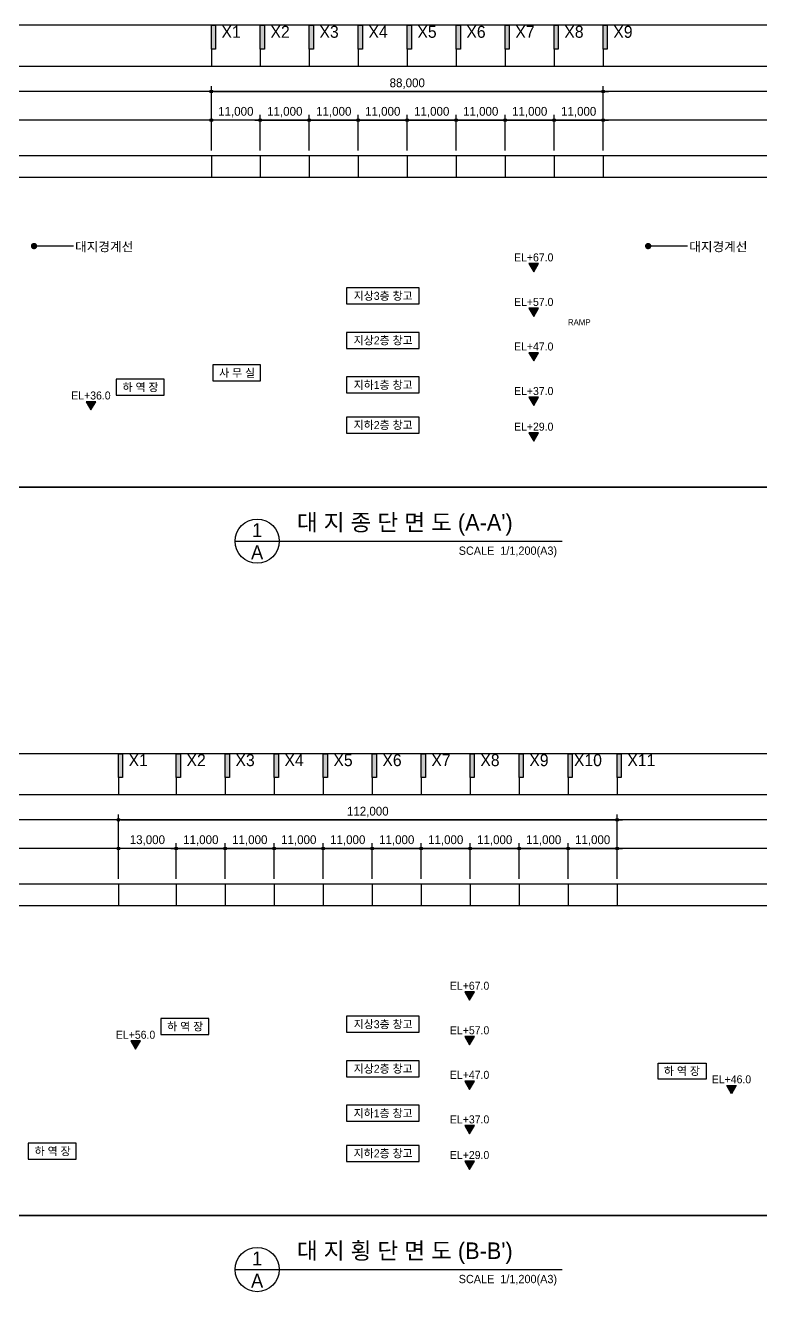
# Model space of a CAD drawing. Header units: millimetres. Extents: x -45195018 to -44730090, y -28699771 to -28380336.
# Drawn here: x -45065608 to -44900449, y -28698215 to -28413947 of the extents above; entities that cross this region are included whole.
import ezdxf
from ezdxf.enums import TextEntityAlignment as Align

# ---------------------------------------------------------------- set-up
doc = ezdxf.new("R2010")
doc.units = ezdxf.units.MM
doc.linetypes.add('CEN', pattern=[35, 30, -2, 1, -2])
for name, color, linetype in [('$ZCDB_AUDIT_GENERATED_600D14', 7, 'Continuous'), ('$ZCDB_AUDIT_GENERATED_600D15', 7, 'Continuous'), ('$ZCDB_AUDIT_GENERATED_600D17', 3, 'Continuous'), ('$ZCDB_AUDIT_GENERATED_600D18', 7, 'Continuous'), ('4A.TEC CEN', 1, 'CEN'), ('4A.TEC TEXT', 7, 'Continuous'), ('4A.TEC TEXT 2', 3, 'Continuous'), ('4A.TEC 심볼', 7, 'Continuous'), ('㈜SE&C DIM', 7, 'Continuous'), ('㈜SE&C TEXT 1', 3, 'Continuous'), ('㈜SE&C 벽체 3', 4, 'Continuous'), ('㈜SE&C 심볼', 7, 'Continuous')]:
    doc.layers.add(name, color=color, linetype=linetype)
doc.layers.add('DEFPOINT', color=135, linetype='Continuous', plot=False)
doc.styles.add('나눔고딕', font='')
doc.styles.add('돋움', font='')
doc.styles.add('돋음체', font='')
doc.styles.get('나눔고딕').set_extended_font_data('Dotum')
doc.styles.get('돋움').set_extended_font_data('Dotum')
doc.styles.get('돋음체').set_extended_font_data('Dotum')
doc.dimstyles.new('DIM_600(외부치수)', dxfattribs={"dimscale": 400, "dimtxt": 3.3, "dimasz": 1, "dimexe": 2, "dimexo": 2, "dimgap": 1, "dimtad": 1, "dimdec": 0, "dimdsep": 46, "dimlunit": 6, "dimtxsty": '나눔고딕', "dimblk1": 'DIMDOT', "dimblk2": 'DIMDOT', "dimsah": 1, "dimcen": 2.5, "dimdle": 1.5, "dimclrd": 8, "dimclre": 8, "dimclrt": 3, "dimadec": 0, "dimazin": 0, "dimtfac": 1, "dimtdec": 0, "dimtix": 1, "dimtmove": 2, "dimatfit": 3, "dimldrblk": 'DIMDOT', "dimfxl": 1, "dimtvp": 1, "dimtolj": 1, "dimtzin": 0, "dimarcsym": 0})

# ---------------------------------------------------------------- blocks, each defined once
blk = doc.blocks.new('zw$2EC8')
at = {"layer": 'DEFPOINT'}
for points in [[(407600, -53100), (17638, -53100), (17638, -156750), (407600, -156750)], [(40553, -156750), (407600, -156750), (407600, -62374), (40553, -62374)], [(46153, -156750), (407600, -156750), (407600, -67974), (46153, -67974)], [(52553, -156750), (407600, -156750), (407600, -74374), (52553, -74374)], [(60553, -156750), (407600, -156750), (407600, -82374), (60553, -82374)]]:
    blk.add_lwpolyline(points, close=True, dxfattribs=at)
blk = doc.blocks.new('DIMDOT')
at = {"color": 0}
blk.add_line((-2, 0), (2, 0), dxfattribs=at)
for radius in [0.5, 0.25]:
    blk.add_circle((0, 0), radius, dxfattribs=at)
blk = doc.blocks.new('*D21')
at = {"layer": '$ZCDB_AUDIT_GENERATED_600D18', "color": 8, "lineweight": -2}
for p, q in [((-45023829, -28442021), (-45023829, -28427621)), ((-45023229, -28428821), (-44936429, -28428821)), ((-44935829, -28442021), (-44935829, -28427621))]:
    blk.add_line(p, q, dxfattribs=at)
at = {"layer": 'Defpoints', "color": 0}
for p in [(-44935829, -28428821), (-45023829, -28443221), (-44935829, -28443221)]:
    blk.add_point(p, dxfattribs=at)
at = {"layer": '$ZCDB_AUDIT_GENERATED_600D18', "color": 8, "lineweight": -2, "xscale": 600, "yscale": 600, "zscale": 600, "rotation": 180}
blk.add_blockref('DIMDOT', (-45023829, -28428821), dxfattribs=at)
at = {"layer": '$ZCDB_AUDIT_GENERATED_600D18', "color": 8, "lineweight": -2, "xscale": 600, "yscale": 600, "zscale": 600}
blk.add_blockref('DIMDOT', (-44935829, -28428821), dxfattribs=at)
at = {"layer": '$ZCDB_AUDIT_GENERATED_600D18', "color": 3, "insert": (-44979829, -28427039), "char_height": 1980, "attachment_point": 5, "style": '나눔고딕'}
blk.add_mtext('\\A1;88,000', dxfattribs=at)
blk = doc.blocks.new('*D22')
at = {"layer": '$ZCDB_AUDIT_GENERATED_600D18', "color": 8, "lineweight": -2}
for p, q in [((-45012829, -28442021), (-45012829, -28434021)), ((-45012229, -28435221), (-45002429, -28435221)), ((-45001829, -28442021), (-45001829, -28434021))]:
    blk.add_line(p, q, dxfattribs=at)
at = {"layer": 'Defpoints', "color": 0}
for p in [(-45001829, -28435221), (-45012829, -28443221), (-45001829, -28443221)]:
    blk.add_point(p, dxfattribs=at)
at = {"layer": '$ZCDB_AUDIT_GENERATED_600D18', "color": 8, "lineweight": -2, "xscale": 600, "yscale": 600, "zscale": 600, "rotation": 180}
blk.add_blockref('DIMDOT', (-45012829, -28435221), dxfattribs=at)
at = {"layer": '$ZCDB_AUDIT_GENERATED_600D18', "color": 8, "lineweight": -2, "xscale": 600, "yscale": 600, "zscale": 600}
blk.add_blockref('DIMDOT', (-45001829, -28435221), dxfattribs=at)
at = {"layer": '$ZCDB_AUDIT_GENERATED_600D18', "color": 3, "insert": (-45007329, -28433439), "char_height": 1980, "attachment_point": 5, "style": '나눔고딕'}
blk.add_mtext('\\A1;11,000', dxfattribs=at)
blk = doc.blocks.new('*D23')
at = {"layer": '$ZCDB_AUDIT_GENERATED_600D18', "color": 8, "lineweight": -2}
for p, q in [((-45001829, -28442021), (-45001829, -28434021)), ((-45001229, -28435221), (-44991429, -28435221)), ((-44990829, -28442021), (-44990829, -28434021))]:
    blk.add_line(p, q, dxfattribs=at)
at = {"layer": 'Defpoints', "color": 0}
for p in [(-44990829, -28435221), (-45001829, -28443221), (-44990829, -28443221)]:
    blk.add_point(p, dxfattribs=at)
at = {"layer": '$ZCDB_AUDIT_GENERATED_600D18', "color": 8, "lineweight": -2, "xscale": 600, "yscale": 600, "zscale": 600, "rotation": 180}
blk.add_blockref('DIMDOT', (-45001829, -28435221), dxfattribs=at)
at = {"layer": '$ZCDB_AUDIT_GENERATED_600D18', "color": 8, "lineweight": -2, "xscale": 600, "yscale": 600, "zscale": 600}
blk.add_blockref('DIMDOT', (-44990829, -28435221), dxfattribs=at)
at = {"layer": '$ZCDB_AUDIT_GENERATED_600D18', "color": 3, "insert": (-44996329, -28433439), "char_height": 1980, "attachment_point": 5, "style": '나눔고딕'}
blk.add_mtext('\\A1;11,000', dxfattribs=at)
blk = doc.blocks.new('*D24')
at = {"layer": '$ZCDB_AUDIT_GENERATED_600D18', "color": 8, "lineweight": -2}
for p, q in [((-44990829, -28442021), (-44990829, -28434021)), ((-44990229, -28435221), (-44980429, -28435221)), ((-44979829, -28442021), (-44979829, -28434021))]:
    blk.add_line(p, q, dxfattribs=at)
at = {"layer": 'Defpoints', "color": 0}
for p in [(-44979829, -28435221), (-44990829, -28443221), (-44979829, -28443221)]:
    blk.add_point(p, dxfattribs=at)
at = {"layer": '$ZCDB_AUDIT_GENERATED_600D18', "color": 8, "lineweight": -2, "xscale": 600, "yscale": 600, "zscale": 600, "rotation": 180}
blk.add_blockref('DIMDOT', (-44990829, -28435221), dxfattribs=at)
at = {"layer": '$ZCDB_AUDIT_GENERATED_600D18', "color": 8, "lineweight": -2, "xscale": 600, "yscale": 600, "zscale": 600}
blk.add_blockref('DIMDOT', (-44979829, -28435221), dxfattribs=at)
at = {"layer": '$ZCDB_AUDIT_GENERATED_600D18', "color": 3, "insert": (-44985329, -28433439), "char_height": 1980, "attachment_point": 5, "style": '나눔고딕'}
blk.add_mtext('\\A1;11,000', dxfattribs=at)
blk = doc.blocks.new('*D25')
at = {"layer": '$ZCDB_AUDIT_GENERATED_600D18', "color": 8, "lineweight": -2}
for p, q in [((-44979829, -28442021), (-44979829, -28434021)), ((-44979229, -28435221), (-44969429, -28435221)), ((-44968829, -28442021), (-44968829, -28434021))]:
    blk.add_line(p, q, dxfattribs=at)
at = {"layer": 'Defpoints', "color": 0}
for p in [(-44968829, -28435221), (-44979829, -28443221), (-44968829, -28443221)]:
    blk.add_point(p, dxfattribs=at)
at = {"layer": '$ZCDB_AUDIT_GENERATED_600D18', "color": 8, "lineweight": -2, "xscale": 600, "yscale": 600, "zscale": 600, "rotation": 180}
blk.add_blockref('DIMDOT', (-44979829, -28435221), dxfattribs=at)
at = {"layer": '$ZCDB_AUDIT_GENERATED_600D18', "color": 8, "lineweight": -2, "xscale": 600, "yscale": 600, "zscale": 600}
blk.add_blockref('DIMDOT', (-44968829, -28435221), dxfattribs=at)
at = {"layer": '$ZCDB_AUDIT_GENERATED_600D18', "color": 3, "insert": (-44974329, -28433439), "char_height": 1980, "attachment_point": 5, "style": '나눔고딕'}
blk.add_mtext('\\A1;11,000', dxfattribs=at)
blk = doc.blocks.new('*D26')
at = {"layer": '$ZCDB_AUDIT_GENERATED_600D18', "color": 8, "lineweight": -2}
for p, q in [((-44968829, -28442021), (-44968829, -28434021)), ((-44968229, -28435221), (-44958429, -28435221)), ((-44957829, -28442021), (-44957829, -28434021))]:
    blk.add_line(p, q, dxfattribs=at)
at = {"layer": 'Defpoints', "color": 0}
for p in [(-44957829, -28435221), (-44968829, -28443221), (-44957829, -28443221)]:
    blk.add_point(p, dxfattribs=at)
at = {"layer": '$ZCDB_AUDIT_GENERATED_600D18', "color": 8, "lineweight": -2, "xscale": 600, "yscale": 600, "zscale": 600, "rotation": 180}
blk.add_blockref('DIMDOT', (-44968829, -28435221), dxfattribs=at)
at = {"layer": '$ZCDB_AUDIT_GENERATED_600D18', "color": 8, "lineweight": -2, "xscale": 600, "yscale": 600, "zscale": 600}
blk.add_blockref('DIMDOT', (-44957829, -28435221), dxfattribs=at)
at = {"layer": '$ZCDB_AUDIT_GENERATED_600D18', "color": 3, "insert": (-44963329, -28433439), "char_height": 1980, "attachment_point": 5, "style": '나눔고딕'}
blk.add_mtext('\\A1;11,000', dxfattribs=at)
blk = doc.blocks.new('*D27')
at = {"layer": '$ZCDB_AUDIT_GENERATED_600D18', "color": 8, "lineweight": -2}
for p, q in [((-44957829, -28442021), (-44957829, -28434021)), ((-44957229, -28435221), (-44947429, -28435221)), ((-44946829, -28442021), (-44946829, -28434021))]:
    blk.add_line(p, q, dxfattribs=at)
at = {"layer": 'Defpoints', "color": 0}
for p in [(-44946829, -28435221), (-44957829, -28443221), (-44946829, -28443221)]:
    blk.add_point(p, dxfattribs=at)
at = {"layer": '$ZCDB_AUDIT_GENERATED_600D18', "color": 8, "lineweight": -2, "xscale": 600, "yscale": 600, "zscale": 600, "rotation": 180}
blk.add_blockref('DIMDOT', (-44957829, -28435221), dxfattribs=at)
at = {"layer": '$ZCDB_AUDIT_GENERATED_600D18', "color": 8, "lineweight": -2, "xscale": 600, "yscale": 600, "zscale": 600}
blk.add_blockref('DIMDOT', (-44946829, -28435221), dxfattribs=at)
at = {"layer": '$ZCDB_AUDIT_GENERATED_600D18', "color": 3, "insert": (-44952329, -28433439), "char_height": 1980, "attachment_point": 5, "style": '나눔고딕'}
blk.add_mtext('\\A1;11,000', dxfattribs=at)
blk = doc.blocks.new('*D28')
at = {"layer": '$ZCDB_AUDIT_GENERATED_600D18', "color": 8, "lineweight": -2}
for p, q in [((-44946829, -28442021), (-44946829, -28434021)), ((-44946229, -28435221), (-44936429, -28435221)), ((-44935829, -28442021), (-44935829, -28434021))]:
    blk.add_line(p, q, dxfattribs=at)
at = {"layer": 'Defpoints', "color": 0}
for p in [(-44935829, -28435221), (-44946829, -28443221), (-44935829, -28443221)]:
    blk.add_point(p, dxfattribs=at)
at = {"layer": '$ZCDB_AUDIT_GENERATED_600D18', "color": 8, "lineweight": -2, "xscale": 600, "yscale": 600, "zscale": 600, "rotation": 180}
blk.add_blockref('DIMDOT', (-44946829, -28435221), dxfattribs=at)
at = {"layer": '$ZCDB_AUDIT_GENERATED_600D18', "color": 8, "lineweight": -2, "xscale": 600, "yscale": 600, "zscale": 600}
blk.add_blockref('DIMDOT', (-44935829, -28435221), dxfattribs=at)
at = {"layer": '$ZCDB_AUDIT_GENERATED_600D18', "color": 3, "insert": (-44941329, -28433439), "char_height": 1980, "attachment_point": 5, "style": '나눔고딕'}
blk.add_mtext('\\A1;11,000', dxfattribs=at)
blk = doc.blocks.new('*D29')
at = {"layer": '$ZCDB_AUDIT_GENERATED_600D18', "color": 8, "lineweight": -2}
for p, q in [((-45023829, -28442021), (-45023829, -28434021)), ((-45013429, -28435221), (-45023229, -28435221)), ((-45012829, -28442021), (-45012829, -28434021))]:
    blk.add_line(p, q, dxfattribs=at)
at = {"layer": 'Defpoints', "color": 0}
for p in [(-45023829, -28435221), (-45023829, -28443221), (-45012829, -28443221)]:
    blk.add_point(p, dxfattribs=at)
at = {"layer": '$ZCDB_AUDIT_GENERATED_600D18', "color": 8, "lineweight": -2, "xscale": 600, "yscale": 600, "zscale": 600, "rotation": 180}
blk.add_blockref('DIMDOT', (-45023829, -28435221), dxfattribs=at)
at = {"layer": '$ZCDB_AUDIT_GENERATED_600D18', "color": 8, "lineweight": -2, "xscale": 600, "yscale": 600, "zscale": 600}
blk.add_blockref('DIMDOT', (-45012829, -28435221), dxfattribs=at)
at = {"layer": '$ZCDB_AUDIT_GENERATED_600D18', "color": 3, "insert": (-45018329, -28433439), "char_height": 1980, "attachment_point": 5, "style": '나눔고딕'}
blk.add_mtext('\\A1;11,000', dxfattribs=at)
blk = doc.blocks.new('*D30')
at = {"layer": '$ZCDB_AUDIT_GENERATED_600D18', "color": 8, "lineweight": -2}
for p, q in [((-45044692, -28605521), (-45044692, -28591121)), ((-44932692, -28605521), (-44932692, -28591121)), ((-45044092, -28592321), (-44933292, -28592321))]:
    blk.add_line(p, q, dxfattribs=at)
at = {"layer": 'Defpoints', "color": 0}
for p in [(-44932692, -28592321), (-45044692, -28606721), (-44932692, -28606721)]:
    blk.add_point(p, dxfattribs=at)
at = {"layer": '$ZCDB_AUDIT_GENERATED_600D18', "color": 8, "lineweight": -2, "xscale": 600, "yscale": 600, "zscale": 600, "rotation": 180}
blk.add_blockref('DIMDOT', (-45044692, -28592321), dxfattribs=at)
at = {"layer": '$ZCDB_AUDIT_GENERATED_600D18', "color": 8, "lineweight": -2, "xscale": 600, "yscale": 600, "zscale": 600}
blk.add_blockref('DIMDOT', (-44932692, -28592321), dxfattribs=at)
at = {"layer": '$ZCDB_AUDIT_GENERATED_600D18', "color": 3, "insert": (-44988692, -28590539), "char_height": 1980, "attachment_point": 5, "style": '나눔고딕'}
blk.add_mtext('\\A1;112,000', dxfattribs=at)
blk = doc.blocks.new('*D31')
at = {"layer": '$ZCDB_AUDIT_GENERATED_600D18', "color": 8, "lineweight": -2}
for p, q in [((-45020692, -28605521), (-45020692, -28597521)), ((-45020092, -28598721), (-45010292, -28598721)), ((-45009692, -28605521), (-45009692, -28597521))]:
    blk.add_line(p, q, dxfattribs=at)
at = {"layer": 'Defpoints', "color": 0}
for p in [(-45009692, -28598721), (-45020692, -28606721), (-45009692, -28606721)]:
    blk.add_point(p, dxfattribs=at)
at = {"layer": '$ZCDB_AUDIT_GENERATED_600D18', "color": 8, "lineweight": -2, "xscale": 600, "yscale": 600, "zscale": 600, "rotation": 180}
blk.add_blockref('DIMDOT', (-45020692, -28598721), dxfattribs=at)
at = {"layer": '$ZCDB_AUDIT_GENERATED_600D18', "color": 8, "lineweight": -2, "xscale": 600, "yscale": 600, "zscale": 600}
blk.add_blockref('DIMDOT', (-45009692, -28598721), dxfattribs=at)
at = {"layer": '$ZCDB_AUDIT_GENERATED_600D18', "color": 3, "insert": (-45015192, -28596939), "char_height": 1980, "attachment_point": 5, "style": '나눔고딕'}
blk.add_mtext('\\A1;11,000', dxfattribs=at)
blk = doc.blocks.new('*D32')
at = {"layer": '$ZCDB_AUDIT_GENERATED_600D18', "color": 8, "lineweight": -2}
for p, q in [((-45009692, -28605521), (-45009692, -28597521)), ((-45009092, -28598721), (-44999292, -28598721)), ((-44998692, -28605521), (-44998692, -28597521))]:
    blk.add_line(p, q, dxfattribs=at)
at = {"layer": 'Defpoints', "color": 0}
for p in [(-44998692, -28598721), (-45009692, -28606721), (-44998692, -28606721)]:
    blk.add_point(p, dxfattribs=at)
at = {"layer": '$ZCDB_AUDIT_GENERATED_600D18', "color": 8, "lineweight": -2, "xscale": 600, "yscale": 600, "zscale": 600, "rotation": 180}
blk.add_blockref('DIMDOT', (-45009692, -28598721), dxfattribs=at)
at = {"layer": '$ZCDB_AUDIT_GENERATED_600D18', "color": 8, "lineweight": -2, "xscale": 600, "yscale": 600, "zscale": 600}
blk.add_blockref('DIMDOT', (-44998692, -28598721), dxfattribs=at)
at = {"layer": '$ZCDB_AUDIT_GENERATED_600D18', "color": 3, "insert": (-45004192, -28596939), "char_height": 1980, "attachment_point": 5, "style": '나눔고딕'}
blk.add_mtext('\\A1;11,000', dxfattribs=at)
blk = doc.blocks.new('*D33')
at = {"layer": '$ZCDB_AUDIT_GENERATED_600D18', "color": 8, "lineweight": -2}
for p, q in [((-44998692, -28605521), (-44998692, -28597521)), ((-44998092, -28598721), (-44988292, -28598721)), ((-44987692, -28605521), (-44987692, -28597521))]:
    blk.add_line(p, q, dxfattribs=at)
at = {"layer": 'Defpoints', "color": 0}
for p in [(-44987692, -28598721), (-44998692, -28606721), (-44987692, -28606721)]:
    blk.add_point(p, dxfattribs=at)
at = {"layer": '$ZCDB_AUDIT_GENERATED_600D18', "color": 8, "lineweight": -2, "xscale": 600, "yscale": 600, "zscale": 600, "rotation": 180}
blk.add_blockref('DIMDOT', (-44998692, -28598721), dxfattribs=at)
at = {"layer": '$ZCDB_AUDIT_GENERATED_600D18', "color": 8, "lineweight": -2, "xscale": 600, "yscale": 600, "zscale": 600}
blk.add_blockref('DIMDOT', (-44987692, -28598721), dxfattribs=at)
at = {"layer": '$ZCDB_AUDIT_GENERATED_600D18', "color": 3, "insert": (-44993192, -28596939), "char_height": 1980, "attachment_point": 5, "style": '나눔고딕'}
blk.add_mtext('\\A1;11,000', dxfattribs=at)
blk = doc.blocks.new('*D34')
at = {"layer": '$ZCDB_AUDIT_GENERATED_600D18', "color": 8, "lineweight": -2}
for p, q in [((-44987692, -28605521), (-44987692, -28597521)), ((-44987092, -28598721), (-44977292, -28598721)), ((-44976692, -28605521), (-44976692, -28597521))]:
    blk.add_line(p, q, dxfattribs=at)
at = {"layer": 'Defpoints', "color": 0}
for p in [(-44976692, -28598721), (-44987692, -28606721), (-44976692, -28606721)]:
    blk.add_point(p, dxfattribs=at)
at = {"layer": '$ZCDB_AUDIT_GENERATED_600D18', "color": 8, "lineweight": -2, "xscale": 600, "yscale": 600, "zscale": 600, "rotation": 180}
blk.add_blockref('DIMDOT', (-44987692, -28598721), dxfattribs=at)
at = {"layer": '$ZCDB_AUDIT_GENERATED_600D18', "color": 8, "lineweight": -2, "xscale": 600, "yscale": 600, "zscale": 600}
blk.add_blockref('DIMDOT', (-44976692, -28598721), dxfattribs=at)
at = {"layer": '$ZCDB_AUDIT_GENERATED_600D18', "color": 3, "insert": (-44982192, -28596939), "char_height": 1980, "attachment_point": 5, "style": '나눔고딕'}
blk.add_mtext('\\A1;11,000', dxfattribs=at)
blk = doc.blocks.new('*D35')
at = {"layer": '$ZCDB_AUDIT_GENERATED_600D18', "color": 8, "lineweight": -2}
for p, q in [((-44976692, -28605521), (-44976692, -28597521)), ((-44976092, -28598721), (-44966292, -28598721)), ((-44965692, -28605521), (-44965692, -28597521))]:
    blk.add_line(p, q, dxfattribs=at)
at = {"layer": 'Defpoints', "color": 0}
for p in [(-44965692, -28598721), (-44976692, -28606721), (-44965692, -28606721)]:
    blk.add_point(p, dxfattribs=at)
at = {"layer": '$ZCDB_AUDIT_GENERATED_600D18', "color": 8, "lineweight": -2, "xscale": 600, "yscale": 600, "zscale": 600, "rotation": 180}
blk.add_blockref('DIMDOT', (-44976692, -28598721), dxfattribs=at)
at = {"layer": '$ZCDB_AUDIT_GENERATED_600D18', "color": 8, "lineweight": -2, "xscale": 600, "yscale": 600, "zscale": 600}
blk.add_blockref('DIMDOT', (-44965692, -28598721), dxfattribs=at)
at = {"layer": '$ZCDB_AUDIT_GENERATED_600D18', "color": 3, "insert": (-44971192, -28596939), "char_height": 1980, "attachment_point": 5, "style": '나눔고딕'}
blk.add_mtext('\\A1;11,000', dxfattribs=at)
blk = doc.blocks.new('*D36')
at = {"layer": '$ZCDB_AUDIT_GENERATED_600D18', "color": 8, "lineweight": -2}
for p, q in [((-44965692, -28605521), (-44965692, -28597521)), ((-44965092, -28598721), (-44955292, -28598721)), ((-44954692, -28605521), (-44954692, -28597521))]:
    blk.add_line(p, q, dxfattribs=at)
at = {"layer": 'Defpoints', "color": 0}
for p in [(-44954692, -28598721), (-44965692, -28606721), (-44954692, -28606721)]:
    blk.add_point(p, dxfattribs=at)
at = {"layer": '$ZCDB_AUDIT_GENERATED_600D18', "color": 8, "lineweight": -2, "xscale": 600, "yscale": 600, "zscale": 600, "rotation": 180}
blk.add_blockref('DIMDOT', (-44965692, -28598721), dxfattribs=at)
at = {"layer": '$ZCDB_AUDIT_GENERATED_600D18', "color": 8, "lineweight": -2, "xscale": 600, "yscale": 600, "zscale": 600}
blk.add_blockref('DIMDOT', (-44954692, -28598721), dxfattribs=at)
at = {"layer": '$ZCDB_AUDIT_GENERATED_600D18', "color": 3, "insert": (-44960192, -28596939), "char_height": 1980, "attachment_point": 5, "style": '나눔고딕'}
blk.add_mtext('\\A1;11,000', dxfattribs=at)
blk = doc.blocks.new('*D37')
at = {"layer": '$ZCDB_AUDIT_GENERATED_600D18', "color": 8, "lineweight": -2}
for p, q in [((-44954692, -28605521), (-44954692, -28597521)), ((-44954092, -28598721), (-44944292, -28598721)), ((-44943692, -28605521), (-44943692, -28597521))]:
    blk.add_line(p, q, dxfattribs=at)
at = {"layer": 'Defpoints', "color": 0}
for p in [(-44943692, -28598721), (-44954692, -28606721), (-44943692, -28606721)]:
    blk.add_point(p, dxfattribs=at)
at = {"layer": '$ZCDB_AUDIT_GENERATED_600D18', "color": 8, "lineweight": -2, "xscale": 600, "yscale": 600, "zscale": 600, "rotation": 180}
blk.add_blockref('DIMDOT', (-44954692, -28598721), dxfattribs=at)
at = {"layer": '$ZCDB_AUDIT_GENERATED_600D18', "color": 8, "lineweight": -2, "xscale": 600, "yscale": 600, "zscale": 600}
blk.add_blockref('DIMDOT', (-44943692, -28598721), dxfattribs=at)
at = {"layer": '$ZCDB_AUDIT_GENERATED_600D18', "color": 3, "insert": (-44949192, -28596939), "char_height": 1980, "attachment_point": 5, "style": '나눔고딕'}
blk.add_mtext('\\A1;11,000', dxfattribs=at)
blk = doc.blocks.new('*D38')
at = {"layer": '$ZCDB_AUDIT_GENERATED_600D18', "color": 8, "lineweight": -2}
for p, q in [((-44943692, -28605521), (-44943692, -28597521)), ((-44943092, -28598721), (-44933292, -28598721)), ((-44932692, -28605521), (-44932692, -28597521))]:
    blk.add_line(p, q, dxfattribs=at)
at = {"layer": 'Defpoints', "color": 0}
for p in [(-44932692, -28598721), (-44943692, -28606721), (-44932692, -28606721)]:
    blk.add_point(p, dxfattribs=at)
at = {"layer": '$ZCDB_AUDIT_GENERATED_600D18', "color": 8, "lineweight": -2, "xscale": 600, "yscale": 600, "zscale": 600, "rotation": 180}
blk.add_blockref('DIMDOT', (-44943692, -28598721), dxfattribs=at)
at = {"layer": '$ZCDB_AUDIT_GENERATED_600D18', "color": 8, "lineweight": -2, "xscale": 600, "yscale": 600, "zscale": 600}
blk.add_blockref('DIMDOT', (-44932692, -28598721), dxfattribs=at)
at = {"layer": '$ZCDB_AUDIT_GENERATED_600D18', "color": 3, "insert": (-44938192, -28596939), "char_height": 1980, "attachment_point": 5, "style": '나눔고딕'}
blk.add_mtext('\\A1;11,000', dxfattribs=at)
blk = doc.blocks.new('*D39')
at = {"layer": '$ZCDB_AUDIT_GENERATED_600D18', "color": 8, "lineweight": -2}
for p, q in [((-45044692, -28605521), (-45044692, -28597521)), ((-45032292, -28598721), (-45044092, -28598721)), ((-45031692, -28605521), (-45031692, -28597521))]:
    blk.add_line(p, q, dxfattribs=at)
at = {"layer": 'Defpoints', "color": 0}
for p in [(-45044692, -28598721), (-45044692, -28606721), (-45031692, -28606721)]:
    blk.add_point(p, dxfattribs=at)
at = {"layer": '$ZCDB_AUDIT_GENERATED_600D18', "color": 8, "lineweight": -2, "xscale": 600, "yscale": 600, "zscale": 600, "rotation": 180}
blk.add_blockref('DIMDOT', (-45044692, -28598721), dxfattribs=at)
at = {"layer": '$ZCDB_AUDIT_GENERATED_600D18', "color": 8, "lineweight": -2, "xscale": 600, "yscale": 600, "zscale": 600}
blk.add_blockref('DIMDOT', (-45031692, -28598721), dxfattribs=at)
at = {"layer": '$ZCDB_AUDIT_GENERATED_600D18', "color": 3, "insert": (-45038192, -28596939), "char_height": 1980, "attachment_point": 5, "style": '나눔고딕'}
blk.add_mtext('\\A1;13,000', dxfattribs=at)
blk = doc.blocks.new('*D40')
at = {"layer": '$ZCDB_AUDIT_GENERATED_600D18', "color": 8, "lineweight": -2}
for p, q in [((-45031692, -28605521), (-45031692, -28597521)), ((-45031092, -28598721), (-45021292, -28598721)), ((-45020692, -28605521), (-45020692, -28597521))]:
    blk.add_line(p, q, dxfattribs=at)
at = {"layer": 'Defpoints', "color": 0}
for p in [(-45020692, -28598721), (-45031692, -28606721), (-45020692, -28606721)]:
    blk.add_point(p, dxfattribs=at)
at = {"layer": '$ZCDB_AUDIT_GENERATED_600D18', "color": 8, "lineweight": -2, "xscale": 600, "yscale": 600, "zscale": 600, "rotation": 180}
blk.add_blockref('DIMDOT', (-45031692, -28598721), dxfattribs=at)
at = {"layer": '$ZCDB_AUDIT_GENERATED_600D18', "color": 8, "lineweight": -2, "xscale": 600, "yscale": 600, "zscale": 600}
blk.add_blockref('DIMDOT', (-45020692, -28598721), dxfattribs=at)
at = {"layer": '$ZCDB_AUDIT_GENERATED_600D18', "color": 3, "insert": (-45026192, -28596939), "char_height": 1980, "attachment_point": 5, "style": '나눔고딕'}
blk.add_mtext('\\A1;11,000', dxfattribs=at)

msp = doc.modelspace()

# ---------------------------------------------------------------- hatches: boundary and pattern name
at = {"layer": '$ZCDB_AUDIT_GENERATED_600D15'}
h = msp.add_hatch(color=166, dxfattribs=at)
h.dxf.hatch_style = 1
h.paths.add_polyline_path([(-45023829.3, -28413947.41), (-45023829.3, -28419313.81), (-45022901.99, -28419313.81), (-45022901.99, -28413947.41)])
h = msp.add_hatch(color=166, dxfattribs=at)
h.dxf.hatch_style = 1
h.paths.add_polyline_path([(-45012829.3, -28413947.41), (-45012829.3, -28419313.81), (-45011901.99, -28419313.81), (-45011901.99, -28413947.41)])
h = msp.add_hatch(color=166, dxfattribs=at)
h.dxf.hatch_style = 1
h.paths.add_polyline_path([(-45001829.3, -28413947.41), (-45001829.3, -28419313.81), (-45000901.99, -28419313.81), (-45000901.99, -28413947.41)])
h = msp.add_hatch(color=166, dxfattribs=at)
h.dxf.hatch_style = 1
h.paths.add_polyline_path([(-44990829.3, -28413947.41), (-44990829.3, -28419313.81), (-44989901.99, -28419313.81), (-44989901.99, -28413947.41)])
h = msp.add_hatch(color=166, dxfattribs=at)
h.dxf.hatch_style = 1
h.paths.add_polyline_path([(-44979829.3, -28413947.41), (-44979829.3, -28419313.81), (-44978901.99, -28419313.81), (-44978901.99, -28413947.41)])
h = msp.add_hatch(color=166, dxfattribs=at)
h.dxf.hatch_style = 1
h.paths.add_polyline_path([(-44968829.3, -28413947.41), (-44968829.3, -28419313.81), (-44967901.99, -28419313.81), (-44967901.99, -28413947.41)])
h = msp.add_hatch(color=166, dxfattribs=at)
h.dxf.hatch_style = 1
h.paths.add_polyline_path([(-44957829.3, -28413947.41), (-44957829.3, -28419313.81), (-44956901.99, -28419313.81), (-44956901.99, -28413947.41)])
h = msp.add_hatch(color=166, dxfattribs=at)
h.dxf.hatch_style = 1
h.paths.add_polyline_path([(-44946829.3, -28413947.41), (-44946829.3, -28419313.81), (-44945901.99, -28419313.81), (-44945901.99, -28413947.41)])
h = msp.add_hatch(color=166, dxfattribs=at)
h.dxf.hatch_style = 1
h.paths.add_polyline_path([(-44935829.3, -28413947.41), (-44935829.3, -28419313.81), (-44934901.99, -28419313.81), (-44934901.99, -28413947.41)])
h = msp.add_hatch(color=166, dxfattribs=at)
h.dxf.hatch_style = 1
h.paths.add_polyline_path([(-45044692.43, -28577447.41), (-45044692.43, -28582813.81), (-45043765.11, -28582813.81), (-45043765.11, -28577447.41)])
h = msp.add_hatch(color=166, dxfattribs=at)
h.dxf.hatch_style = 1
h.paths.add_polyline_path([(-45031692.43, -28577447.41), (-45031692.43, -28582813.81), (-45030765.11, -28582813.81), (-45030765.11, -28577447.41)])
h = msp.add_hatch(color=166, dxfattribs=at)
h.dxf.hatch_style = 1
h.paths.add_polyline_path([(-45020692.43, -28577447.41), (-45020692.43, -28582813.81), (-45019765.11, -28582813.81), (-45019765.11, -28577447.41)])
h = msp.add_hatch(color=166, dxfattribs=at)
h.dxf.hatch_style = 1
h.paths.add_polyline_path([(-45009692.43, -28577447.41), (-45009692.43, -28582813.81), (-45008765.11, -28582813.81), (-45008765.11, -28577447.41)])
h = msp.add_hatch(color=166, dxfattribs=at)
h.dxf.hatch_style = 1
h.paths.add_polyline_path([(-44998692.43, -28577447.41), (-44998692.43, -28582813.81), (-44997765.11, -28582813.81), (-44997765.11, -28577447.41)])
h = msp.add_hatch(color=166, dxfattribs=at)
h.dxf.hatch_style = 1
h.paths.add_polyline_path([(-44987692.43, -28577447.41), (-44987692.43, -28582813.81), (-44986765.11, -28582813.81), (-44986765.11, -28577447.41)])
h = msp.add_hatch(color=166, dxfattribs=at)
h.dxf.hatch_style = 1
h.paths.add_polyline_path([(-44976692.43, -28577447.41), (-44976692.43, -28582813.81), (-44975765.11, -28582813.81), (-44975765.11, -28577447.41)])
h = msp.add_hatch(color=166, dxfattribs=at)
h.dxf.hatch_style = 1
h.paths.add_polyline_path([(-44965692.43, -28577447.41), (-44965692.43, -28582813.81), (-44964765.11, -28582813.81), (-44964765.11, -28577447.41)])
h = msp.add_hatch(color=166, dxfattribs=at)
h.dxf.hatch_style = 1
h.paths.add_polyline_path([(-44954692.43, -28577447.41), (-44954692.43, -28582813.81), (-44953765.11, -28582813.81), (-44953765.11, -28577447.41)])
h = msp.add_hatch(color=166, dxfattribs=at)
h.dxf.hatch_style = 1
h.paths.add_polyline_path([(-44943692.43, -28577447.41), (-44943692.43, -28582813.81), (-44942765.11, -28582813.81), (-44942765.11, -28577447.41)])
h = msp.add_hatch(color=166, dxfattribs=at)
h.dxf.hatch_style = 1
h.paths.add_polyline_path([(-44932692.43, -28577447.41), (-44932692.43, -28582813.81), (-44931765.11, -28582813.81), (-44931765.11, -28577447.41)])
at = {"layer": '㈜SE&C 심볼'}
for points in [[(-44951420.08, -28469295.96), (-44950344.48, -28467432.96), (-44952495.69, -28467432.96)], [(-44951420.08, -28479295.96), (-44950344.48, -28477432.96), (-44952495.69, -28477432.96)], [(-44951420.08, -28489295.96), (-44950344.48, -28487432.96), (-44952495.69, -28487432.96)], [(-44951420.08, -28499295.96), (-44950344.48, -28497432.96), (-44952495.69, -28497432.96)], [(-45050867.13, -28500295.96), (-45049791.53, -28498432.96), (-45051942.74, -28498432.96)], [(-44951420.08, -28507295.96), (-44950344.48, -28505432.96), (-44952495.69, -28505432.96)], [(-44965821.65, -28632795.96), (-44964746.04, -28630932.96), (-44966897.25, -28630932.96)], [(-45040843.31, -28643795.96), (-45039767.71, -28641932.96), (-45041918.92, -28641932.96)], [(-44965821.65, -28642795.96), (-44964746.04, -28640932.96), (-44966897.25, -28640932.96)], [(-44965821.65, -28652795.96), (-44964746.04, -28650932.96), (-44966897.25, -28650932.96)], [(-44907005.54, -28653795.96), (-44908081.14, -28651932.96), (-44905929.93, -28651932.96)], [(-44965821.65, -28662795.96), (-44964746.04, -28660932.96), (-44966897.25, -28660932.96)], [(-44965821.65, -28670795.96), (-44964746.04, -28668932.96), (-44966897.25, -28668932.96)]]:
    msp.add_hatch(color=256, dxfattribs=at).paths.add_polyline_path(points)

# ---------------------------------------------------------------- linework, layer by layer
at = {"layer": '$ZCDB_AUDIT_GENERATED_600D15', "color": 166}
for p, q in [((-45023829.3, -28419313.81), (-45023829.3, -28423221.16)), ((-45012829.3, -28419313.81), (-45012829.3, -28423221.16)), ((-45001829.3, -28419313.81), (-45001829.3, -28423221.16)), ((-44990829.3, -28419313.81), (-44990829.3, -28423221.16)), ((-44979829.3, -28419313.81), (-44979829.3, -28423221.16)), ((-44968829.3, -28419313.81), (-44968829.3, -28423221.16)), ((-44957829.3, -28419313.81), (-44957829.3, -28423221.16)), ((-44946829.3, -28419313.81), (-44946829.3, -28423221.16)), ((-44935829.3, -28419313.81), (-44935829.3, -28423221.16)), ((-45044692.43, -28582813.81), (-45044692.43, -28586721.16)), ((-45031692.43, -28582813.81), (-45031692.43, -28586721.16)), ((-45020692.43, -28582813.81), (-45020692.43, -28586721.16)), ((-45009692.43, -28582813.81), (-45009692.43, -28586721.16)), ((-44998692.43, -28582813.81), (-44998692.43, -28586721.16)), ((-44987692.43, -28582813.81), (-44987692.43, -28586721.16)), ((-44976692.43, -28582813.81), (-44976692.43, -28586721.16)), ((-44965692.43, -28582813.81), (-44965692.43, -28586721.16)), ((-44954692.43, -28582813.81), (-44954692.43, -28586721.16)), ((-44943692.43, -28582813.81), (-44943692.43, -28586721.16)), ((-44932692.43, -28582813.81), (-44932692.43, -28586721.16))]:
    msp.add_line(p, q, dxfattribs=at)
for points in [[(-45023829.3, -28413947.41), (-45022901.99, -28413947.41), (-45022901.99, -28419313.81), (-45023829.3, -28419313.81)], [(-45012829.3, -28413947.41), (-45011901.99, -28413947.41), (-45011901.99, -28419313.81), (-45012829.3, -28419313.81)], [(-45001829.3, -28413947.41), (-45000901.99, -28413947.41), (-45000901.99, -28419313.81), (-45001829.3, -28419313.81)], [(-44990829.3, -28413947.41), (-44989901.99, -28413947.41), (-44989901.99, -28419313.81), (-44990829.3, -28419313.81)], [(-44979829.3, -28413947.41), (-44978901.99, -28413947.41), (-44978901.99, -28419313.81), (-44979829.3, -28419313.81)], [(-44968829.3, -28413947.41), (-44967901.99, -28413947.41), (-44967901.99, -28419313.81), (-44968829.3, -28419313.81)], [(-44957829.3, -28413947.41), (-44956901.99, -28413947.41), (-44956901.99, -28419313.81), (-44957829.3, -28419313.81)], [(-44946829.3, -28413947.41), (-44945901.99, -28413947.41), (-44945901.99, -28419313.81), (-44946829.3, -28419313.81)], [(-44935829.3, -28413947.41), (-44934901.99, -28413947.41), (-44934901.99, -28419313.81), (-44935829.3, -28419313.81)], [(-45044692.43, -28577447.41), (-45043765.11, -28577447.41), (-45043765.11, -28582813.81), (-45044692.43, -28582813.81)], [(-45031692.43, -28577447.41), (-45030765.11, -28577447.41), (-45030765.11, -28582813.81), (-45031692.43, -28582813.81)], [(-45020692.43, -28577447.41), (-45019765.11, -28577447.41), (-45019765.11, -28582813.81), (-45020692.43, -28582813.81)], [(-45009692.43, -28577447.41), (-45008765.11, -28577447.41), (-45008765.11, -28582813.81), (-45009692.43, -28582813.81)], [(-44998692.43, -28577447.41), (-44997765.11, -28577447.41), (-44997765.11, -28582813.81), (-44998692.43, -28582813.81)], [(-44987692.43, -28577447.41), (-44986765.11, -28577447.41), (-44986765.11, -28582813.81), (-44987692.43, -28582813.81)], [(-44976692.43, -28577447.41), (-44975765.11, -28577447.41), (-44975765.11, -28582813.81), (-44976692.43, -28582813.81)], [(-44965692.43, -28577447.41), (-44964765.11, -28577447.41), (-44964765.11, -28582813.81), (-44965692.43, -28582813.81)], [(-44954692.43, -28577447.41), (-44953765.11, -28577447.41), (-44953765.11, -28582813.81), (-44954692.43, -28582813.81)], [(-44943692.43, -28577447.41), (-44942765.11, -28577447.41), (-44942765.11, -28582813.81), (-44943692.43, -28582813.81)], [(-44932692.43, -28577447.41), (-44931765.11, -28577447.41), (-44931765.11, -28582813.81), (-44932692.43, -28582813.81)]]:
    msp.add_lwpolyline(points, close=True, dxfattribs=at)
at = {"layer": '$ZCDB_AUDIT_GENERATED_600D15', "color": 1, "const_width": 711.62}
for points in [[(-45063650.64, -28463143.7, -1), (-45063650.64, -28463855.32, -1)], [(-44925721.19, -28463143.7, -1), (-44925721.19, -28463855.32, -1)]]:
    msp.add_lwpolyline(points, format="xyb", close=True, dxfattribs=at)
at = {"layer": '$ZCDB_AUDIT_GENERATED_600D15', "color": 1}
for points in [[(-45054793.38, -28463499.51), (-45063650.64, -28463499.51)], [(-44916863.93, -28463499.51), (-44925721.19, -28463499.51)]]:
    msp.add_lwpolyline(points, dxfattribs=at)
at = {"layer": '4A.TEC CEN', "color": 8, "ltscale": 500}
for p, q in [((-45023829.3, -28443221.16), (-45023829.3, -28448013.25)), ((-45012829.3, -28443221.16), (-45012829.3, -28448013.25)), ((-45001829.3, -28443221.16), (-45001829.3, -28448013.25)), ((-44990829.3, -28443221.16), (-44990829.3, -28448013.25)), ((-44979829.3, -28443221.16), (-44979829.3, -28448013.25)), ((-44968829.3, -28443221.16), (-44968829.3, -28448013.25)), ((-44957829.3, -28443221.16), (-44957829.3, -28448013.25)), ((-44946829.3, -28443221.16), (-44946829.3, -28448013.25)), ((-44935829.3, -28443221.16), (-44935829.3, -28448013.25))]:
    msp.add_line(p, q, dxfattribs=at)
at = {"layer": '4A.TEC CEN', "color": 8, "ltscale": 500, "flags": 128}
for points in [[(-45044692.43, -28606721.16), (-45044692.43, -28611513.25)], [(-45031692.43, -28606721.16), (-45031692.43, -28611513.25)], [(-45020692.43, -28606721.16), (-45020692.43, -28611513.25)], [(-45009692.43, -28606721.16), (-45009692.43, -28611513.25)], [(-44998692.43, -28606721.16), (-44998692.43, -28611513.25)], [(-44987692.43, -28606721.16), (-44987692.43, -28611513.25)], [(-44976692.43, -28606721.16), (-44976692.43, -28611513.25)], [(-44965692.43, -28606721.16), (-44965692.43, -28611513.25)], [(-44954692.43, -28606721.16), (-44954692.43, -28611513.25)], [(-44943692.43, -28606721.16), (-44943692.43, -28611513.25)], [(-44932692.43, -28606721.16), (-44932692.43, -28611513.25)]]:
    msp.add_lwpolyline(points, dxfattribs=at)
at = {"layer": '4A.TEC 심볼'}
for p, q in [((-45018511.75, -28529747.41), (-44945020.04, -28529747.41)), ((-45018511.75, -28693247.41), (-44945020.04, -28693247.41))]:
    msp.add_line(p, q, dxfattribs=at)
for points, elevation in [([(-44993500.51, -28476477.48), (-44977134.43, -28476477.48), (-44977134.43, -28472877.48), (-44993500.51, -28472877.48)], 82500), ([(-44993500.51, -28486477.48), (-44977134.43, -28486477.48), (-44977134.43, -28482877.48), (-44993500.51, -28482877.48)], 82500), ([(-45045200.43, -28496994.11), (-45034434.35, -28496994.11), (-45034434.35, -28493394.11), (-45045200.43, -28493394.11)], 61875), ([(-44993500.51, -28496477.48), (-44977134.43, -28496477.48), (-44977134.43, -28492877.48), (-44993500.51, -28492877.48)], 82500), ([(-44993500.51, -28505477.48), (-44977134.43, -28505477.48), (-44977134.43, -28501877.48), (-44993500.51, -28501877.48)], 82500), ([(-45035176.61, -28640494.11), (-45024410.54, -28640494.11), (-45024410.54, -28636894.11), (-45035176.61, -28636894.11)], 61875), ([(-44993500.51, -28639977.47), (-44977134.43, -28639977.47), (-44977134.43, -28636377.47), (-44993500.51, -28636377.47)], 82500), ([(-44993500.51, -28649977.47), (-44977134.43, -28649977.47), (-44977134.43, -28646377.47), (-44993500.51, -28646377.47)], 82500), ([(-44912672.24, -28650494.11), (-44923438.32, -28650494.11), (-44923438.32, -28646894.11), (-44912672.24, -28646894.11)], 61875), ([(-44993500.51, -28659977.47), (-44977134.43, -28659977.47), (-44977134.43, -28656377.47), (-44993500.51, -28656377.47)], 82500), ([(-45064937.18, -28668494.11), (-45054171.1, -28668494.11), (-45054171.1, -28664894.11), (-45064937.18, -28664894.11)], 61875), ([(-44993500.51, -28668977.47), (-44977134.43, -28668977.47), (-44977134.43, -28665377.47), (-44993500.51, -28665377.47)], 82500)]:
    msp.add_lwpolyline(points, close=True, dxfattribs=dict(at, elevation=elevation))
msp.add_lwpolyline([(-45023517.02, -28493773.02), (-45012750.94, -28493773.02), (-45012750.94, -28490173.02), (-45023517.02, -28490173.02)], close=True, dxfattribs=at)
for centre in [(-45013543.75, -28529747.41), (-45013543.75, -28693247.41)]:
    msp.add_circle(centre, 4968, dxfattribs=at)
at = {"layer": 'DEFPOINT'}
for points in [[(-45095765.26, -28448013.25), (-44864400.38, -28448013.25), (-44864400.38, -28517597.41), (-45095765.26, -28517597.41)], [(-45095765.26, -28611513.25), (-44864400.38, -28611513.25), (-44864400.38, -28681097.41), (-45095765.26, -28681097.41)]]:
    msp.add_lwpolyline(points, close=True, dxfattribs=at)
at = {"layer": '㈜SE&C 벽체 3', "color": 252}
for points in [[(-44951420.08, -28469295.96), (-44950344.48, -28467432.96), (-44952495.69, -28467432.96), (-44951420.08, -28469295.96)], [(-44951420.08, -28479295.96), (-44950344.48, -28477432.96), (-44952495.69, -28477432.96), (-44951420.08, -28479295.96)], [(-44951420.08, -28489295.96), (-44950344.48, -28487432.96), (-44952495.69, -28487432.96), (-44951420.08, -28489295.96)], [(-44951420.08, -28499295.96), (-44950344.48, -28497432.96), (-44952495.69, -28497432.96), (-44951420.08, -28499295.96)], [(-45050867.13, -28500295.96), (-45049791.53, -28498432.96), (-45051942.74, -28498432.96), (-45050867.13, -28500295.96)], [(-44951420.08, -28507295.96), (-44950344.48, -28505432.96), (-44952495.69, -28505432.96), (-44951420.08, -28507295.96)], [(-44965821.65, -28632795.96), (-44964746.04, -28630932.96), (-44966897.25, -28630932.96), (-44965821.65, -28632795.96)], [(-45040843.31, -28643795.96), (-45039767.71, -28641932.96), (-45041918.92, -28641932.96), (-45040843.31, -28643795.96)], [(-44965821.65, -28642795.96), (-44964746.04, -28640932.96), (-44966897.25, -28640932.96), (-44965821.65, -28642795.96)], [(-44965821.65, -28652795.96), (-44964746.04, -28650932.96), (-44966897.25, -28650932.96), (-44965821.65, -28652795.96)], [(-44907005.54, -28653795.96), (-44908081.14, -28651932.96), (-44905929.93, -28651932.96), (-44907005.54, -28653795.96)], [(-44965821.65, -28662795.96), (-44964746.04, -28660932.96), (-44966897.25, -28660932.96), (-44965821.65, -28662795.96)], [(-44965821.65, -28670795.96), (-44964746.04, -28668932.96), (-44966897.25, -28668932.96), (-44965821.65, -28670795.96)]]:
    msp.add_lwpolyline(points, close=True, dxfattribs=at)

# ---------------------------------------------------------------- block references
at = {"layer": '㈜SE&C DIM'}
for p in [(-45212565.9, -28360847.41), (-45212565.9, -28524347.41)]:
    msp.add_blockref('zw$2EC8', p, dxfattribs=at)

# ---------------------------------------------------------------- texts
at = {"layer": '$ZCDB_AUDIT_GENERATED_600D14', "style": '돋움'}
for p in [(-45054427.05, -28463634.86), (-44916497.6, -28463634.86)]:
    msp.add_text('대지경계선', height=2083.333, dxfattribs=at).set_placement(p, align=Align.MIDDLE_LEFT)
at = {"layer": '$ZCDB_AUDIT_GENERATED_600D17', "style": '돋움'}
for s, p in [('X1', (-45019386.91, -28416749.86)), ('X2', (-45008386.91, -28416749.86)), ('X3', (-44997386.91, -28416749.86)), ('X4', (-44986386.91, -28416749.86)), ('X5', (-44975386.91, -28416749.86)), ('X6', (-44964386.91, -28416749.86)), ('X7', (-44953386.91, -28416749.86)), ('X8', (-44942386.91, -28416749.86)), ('X9', (-44931386.91, -28416749.86)), ('X1', (-45040250.04, -28580249.86)), ('X2', (-45027250.04, -28580249.86)), ('X3', (-45016250.04, -28580249.86)), ('X4', (-45005250.04, -28580249.86)), ('X5', (-44994250.04, -28580249.86)), ('X6', (-44983250.04, -28580249.86)), ('X7', (-44972250.04, -28580249.86)), ('X8', (-44961250.04, -28580249.86)), ('X9', (-44950250.04, -28580249.86)), ('X10', (-44939250.04, -28580249.86)), ('X11', (-44927251.78, -28580249.86))]:
    msp.add_text(s, height=2700, dxfattribs=at).set_placement(p, align=Align.CENTER)
at = {"layer": '4A.TEC TEXT', "color": 3, "style": '돋음체'}
for s, height, p in [('지상3층 창고', 1800, (-44985231.99, -28474677.48, 82500)), ('RAMP', 1350, (-44941193.5, -28480588.19)), ('지상2층 창고', 1800, (-44985231.99, -28484677.48, 82500)), ('사 무 실', 1800, (-45018048.5, -28491973.02)), ('하 역 장', 1800, (-45039731.91, -28495194.11, 61875)), ('지하1층 창고', 1800, (-44985231.99, -28494677.48, 82500)), ('지하2층 창고', 1800, (-44985231.99, -28503677.48, 82500)), ('지상3층 창고', 1800, (-44985231.99, -28638177.47, 82500)), ('하 역 장', 1800, (-45029708.09, -28638694.11, 61875)), ('지상2층 창고', 1800, (-44985231.99, -28648177.47, 82500)), ('하 역 장', 1800, (-44918140.76, -28648694.11, 61875)), ('지하1층 창고', 1800, (-44985231.99, -28658177.47, 82500)), ('하 역 장', 1800, (-45059468.66, -28666694.11, 61875)), ('지하2층 창고', 1800, (-44985231.99, -28667177.47, 82500))]:
    msp.add_text(s, height=height, dxfattribs=at).set_placement(p, align=Align.MIDDLE_CENTER)
at = {"layer": '4A.TEC TEXT 2', "color": 3, "style": '나눔고딕'}
for s, p in [("대 지 종 단 면 도 (A-A')", (-45004629.06, -28528505.41)), ("대 지 횡 단 면 도 (B-B')", (-45004629.06, -28692005.41))]:
    msp.add_text(s, height=3726, dxfattribs=at).set_placement(p, align=Align.BOTTOM_LEFT)
for s, p in [('1', (-45013543.75, -28527263.41)), ('A', (-45013543.75, -28532231.41)), ('1', (-45013543.75, -28690763.41)), ('A', (-45013543.75, -28695731.41))]:
    msp.add_text(s, height=3105, dxfattribs=at).set_placement(p, align=Align.MIDDLE)
for p in [(-44946186.48, -28533367.08), (-44946186.48, -28696867.08)]:
    msp.add_text('SCALE  1/1,200(A3)', height=1863, dxfattribs=at).set_placement(p, align=Align.BOTTOM_RIGHT)
at = {"layer": '㈜SE&C TEXT 1', "style": '돋움'}
for s, p in [('EL+67.0', (-44951420.08, -28466939.79)), ('EL+57.0', (-44951420.08, -28476939.79)), ('EL+47.0', (-44951420.08, -28486939.79)), ('EL+36.0', (-45050867.13, -28497939.79)), ('EL+37.0', (-44951420.08, -28496939.79)), ('EL+29.0', (-44951420.08, -28504939.79)), ('EL+67.0', (-44965821.65, -28630439.79)), ('EL+56.0', (-45040843.31, -28641439.79)), ('EL+57.0', (-44965821.65, -28640439.79)), ('EL+47.0', (-44965821.65, -28650439.79)), ('EL+46.0', (-44907005.54, -28651439.79)), ('EL+37.0', (-44965821.65, -28660439.79)), ('EL+29.0', (-44965821.65, -28668439.79))]:
    msp.add_text(s, height=1799.234, dxfattribs=at).set_placement(p, align=Align.CENTER)

# ---------------------------------------------------------------- dimensions: what is measured, and where the dimension line sits
at = {"layer": '$ZCDB_AUDIT_GENERATED_600D18'}
for base, p1, p2, picture, middle in [((-44935829.3, -28428821.16), (-45023829.3, -28443221.16), (-44935829.3, -28443221.16), '*D21', (-44979829.3, -28427039.07)), ((-45001829.3, -28435221.16), (-45012829.3, -28443221.16), (-45001829.3, -28443221.16), '*D22', (-45007329.3, -28433439.07)), ((-44990829.3, -28435221.16), (-45001829.3, -28443221.16), (-44990829.3, -28443221.16), '*D23', (-44996329.3, -28433439.07)), ((-44979829.3, -28435221.16), (-44990829.3, -28443221.16), (-44979829.3, -28443221.16), '*D24', (-44985329.3, -28433439.07)), ((-44968829.3, -28435221.16), (-44979829.3, -28443221.16), (-44968829.3, -28443221.16), '*D25', (-44974329.3, -28433439.07)), ((-44957829.3, -28435221.16), (-44968829.3, -28443221.16), (-44957829.3, -28443221.16), '*D26', (-44963329.3, -28433439.07)), ((-44946829.3, -28435221.16), (-44957829.3, -28443221.16), (-44946829.3, -28443221.16), '*D27', (-44952329.3, -28433439.07)), ((-44935829.3, -28435221.16), (-44946829.3, -28443221.16), (-44935829.3, -28443221.16), '*D28', (-44941329.3, -28433439.07)), ((-44932692.43, -28592321.16), (-45044692.43, -28606721.16), (-44932692.43, -28606721.16), '*D30', (-44988692.43, -28590539.07)), ((-45020692.43, -28598721.16), (-45031692.43, -28606721.16), (-45020692.43, -28606721.16), '*D40', (-45026192.43, -28596939.07)), ((-45009692.43, -28598721.16), (-45020692.43, -28606721.16), (-45009692.43, -28606721.16), '*D31', (-45015192.43, -28596939.07)), ((-44998692.43, -28598721.16), (-45009692.43, -28606721.16), (-44998692.43, -28606721.16), '*D32', (-45004192.43, -28596939.07)), ((-44987692.43, -28598721.16), (-44998692.43, -28606721.16), (-44987692.43, -28606721.16), '*D33', (-44993192.43, -28596939.07)), ((-44976692.43, -28598721.16), (-44987692.43, -28606721.16), (-44976692.43, -28606721.16), '*D34', (-44982192.43, -28596939.07)), ((-44965692.43, -28598721.16), (-44976692.43, -28606721.16), (-44965692.43, -28606721.16), '*D35', (-44971192.43, -28596939.07)), ((-44954692.43, -28598721.16), (-44965692.43, -28606721.16), (-44954692.43, -28606721.16), '*D36', (-44960192.43, -28596939.07)), ((-44943692.43, -28598721.16), (-44954692.43, -28606721.16), (-44943692.43, -28606721.16), '*D37', (-44949192.43, -28596939.07)), ((-44932692.43, -28598721.16), (-44943692.43, -28606721.16), (-44932692.43, -28606721.16), '*D38', (-44938192.43, -28596939.07))]:
    dim = msp.add_linear_dim(base=base, p1=p1, p2=p2, angle=180, dimstyle='DIM_600(외부치수)', override={"dimscale": 600, "dimdec": 1, "dimblk1": 'DIMDOT', "dimblk2": 'DIMDOT'}, dxfattribs=at)
    dim.commit()
    dim.dimension.update_dxf_attribs({"geometry": picture, "text_midpoint": middle})
for base, p1, p2, picture, middle in [((-45023829.3, -28435221.16), (-45012829.3, -28443221.16), (-45023829.3, -28443221.16), '*D29', (-45018329.3, -28433439.07)), ((-45044692.43, -28598721.16), (-45031692.43, -28606721.16), (-45044692.43, -28606721.16), '*D39', (-45038192.43, -28596939.07))]:
    dim = msp.add_linear_dim(base=base, p1=p1, p2=p2, dimstyle='DIM_600(외부치수)', override={"dimscale": 600, "dimdec": 1, "dimblk1": 'DIMDOT', "dimblk2": 'DIMDOT'}, dxfattribs=at)
    dim.commit()
    dim.dimension.update_dxf_attribs({"geometry": picture, "text_midpoint": middle})

doc.saveas('drawing.dxf')
